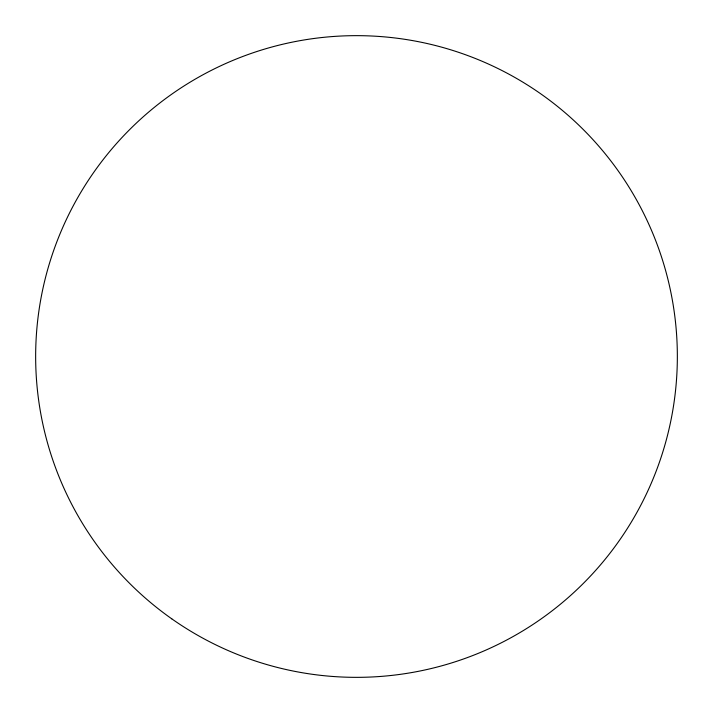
<?xml version="1.0" encoding="UTF-8"?>
<svg xmlns="http://www.w3.org/2000/svg" width="713" height="713" viewBox="0 0 713 713"><rect width="100%" height="100%" fill="white"/><g stroke="black" fill="none" stroke-linecap="round" stroke-linejoin="round"><path stroke-width="1.07" d="M171.753 618.822A320.85 320.85 0 0 0 676.049 385.332A320.85 320.85 0 0 0 221.69 65.346A320.85 320.85 0 0 0 171.753 618.822"/></g></svg>
